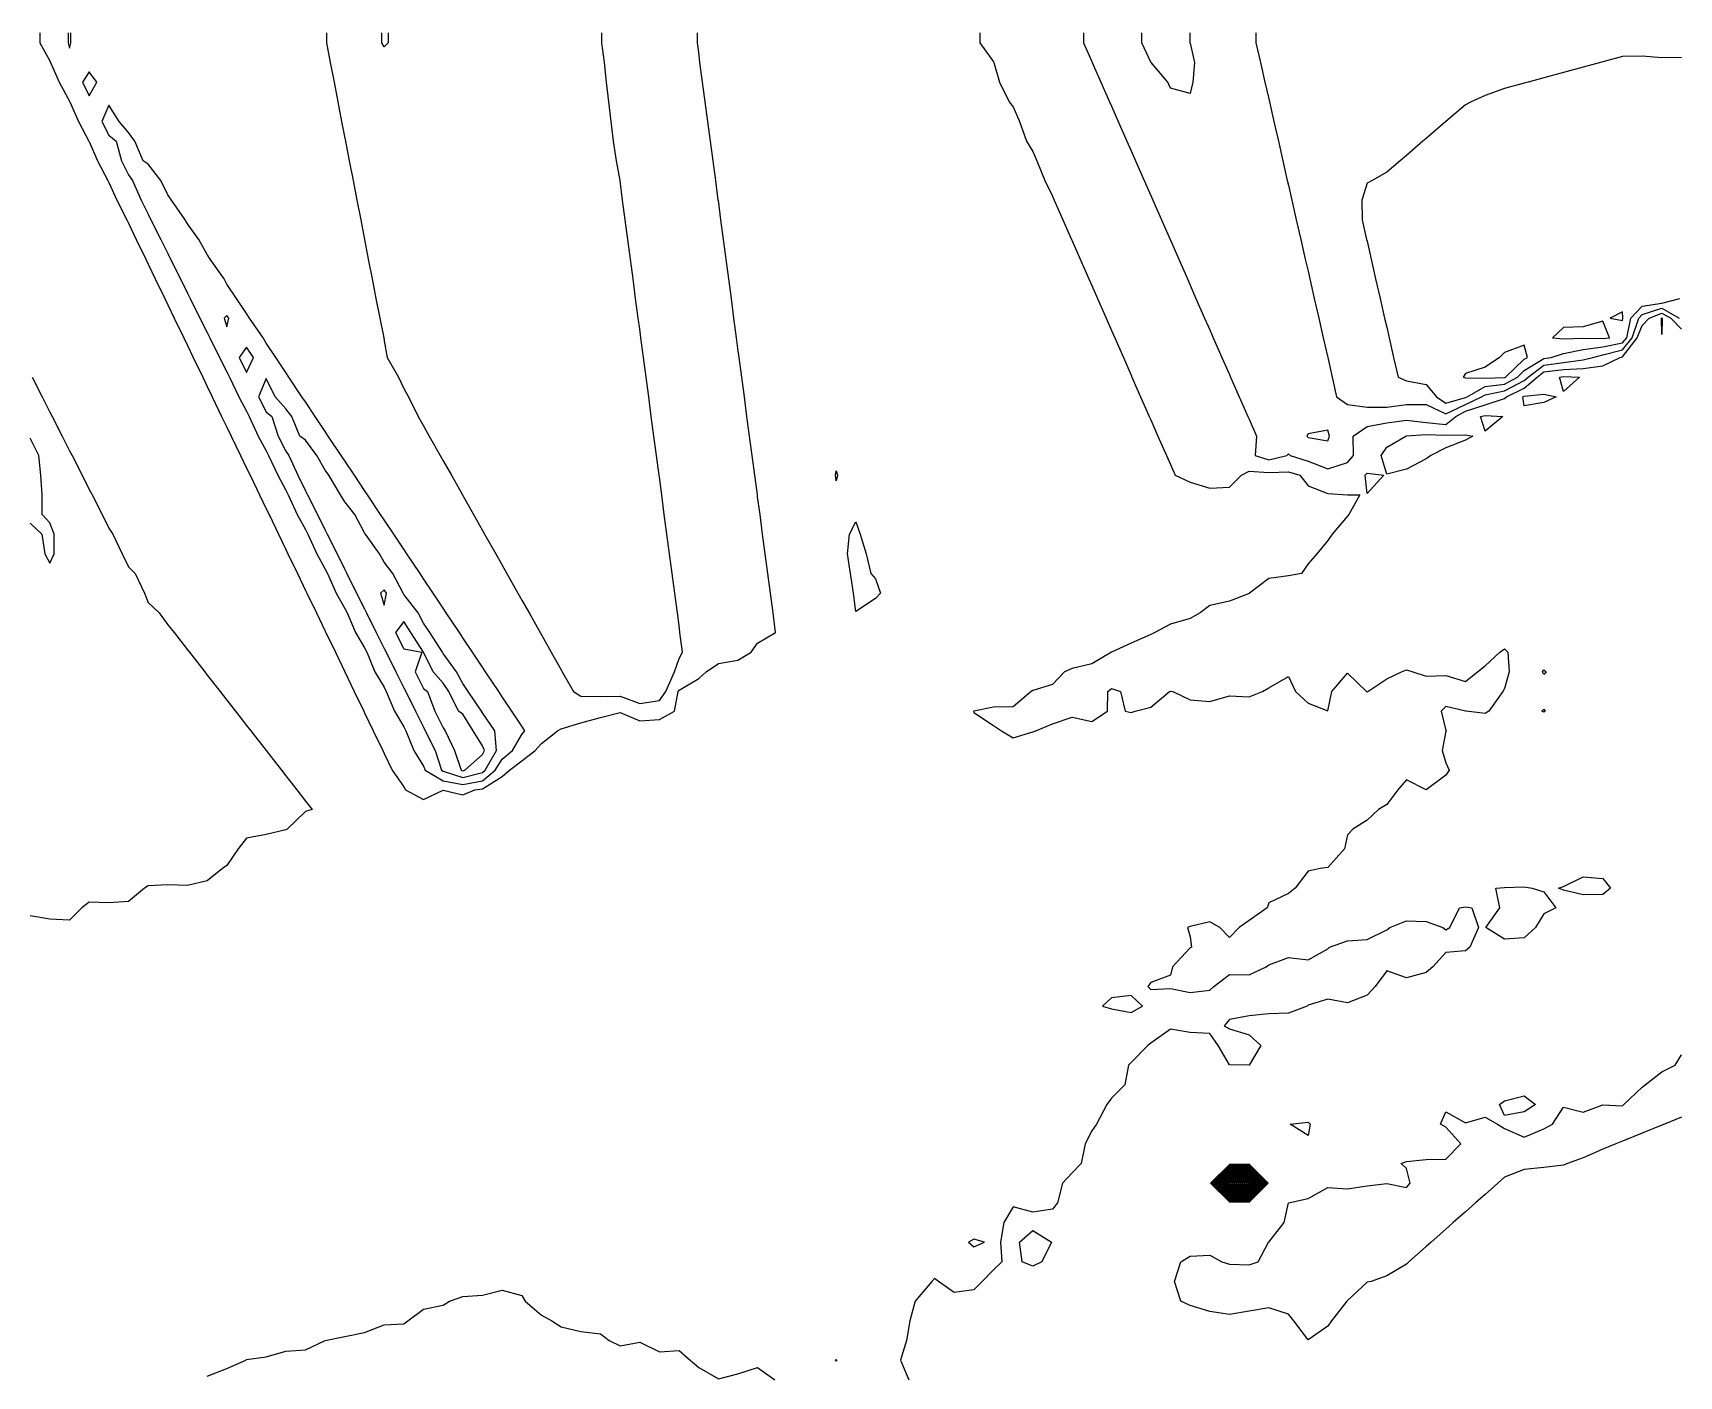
# Model space of a CAD drawing. Header units: metres. Extents: x 2681030 to 2681330, y 1246000 to 1246290.
# Drawn here: x 2681180.82 to 2681222.69, y 1246255.84 to 1246290 of the extents above; entities that cross this region are included whole.
import ezdxf

# ---------------------------------------------------------------- set-up
doc = ezdxf.new("R2010")
doc.units = ezdxf.units.M
doc.layers.add('BASIS_HOEHENLINIEN', color=8, linetype='Continuous')

msp = doc.modelspace()

# ---------------------------------------------------------------- linework, layer by layer
at = {"layer": 'BASIS_HOEHENLINIEN'}
for points in [[(2681180.991, 1246290, 428.5), (2681180.991, 1246289.75, 428.5), (2681181.25, 1246289.292, 428.5), (2681181.268, 1246289.25, 428.5), (2681181.482, 1246288.75, 428.5), (2681181.75, 1246288.266, 428.5), (2681181.757, 1246288.25, 428.5), (2681181.973, 1246287.75, 428.5), (2681182.243, 1246287.25, 428.5), (2681182.25, 1246287.235, 428.5), (2681182.463, 1246286.75, 428.5), (2681182.725, 1246286.25, 428.5), (2681182.75, 1246286.197, 428.5), (2681182.952, 1246285.75, 428.5), (2681183.207, 1246285.25, 428.5), (2681183.25, 1246285.16, 428.5), (2681183.441, 1246284.75, 428.5), (2681183.689, 1246284.25, 428.5), (2681183.75, 1246284.123, 428.5), (2681183.929, 1246283.75, 428.5), (2681184.171, 1246283.25, 428.5), (2681184.25, 1246283.085, 428.5), (2681184.412, 1246282.75, 428.5), (2681184.653, 1246282.25, 428.5), (2681184.75, 1246282.048, 428.5), (2681184.894, 1246281.75, 428.5), (2681185.135, 1246281.25, 428.5), (2681185.25, 1246281.011, 428.5), (2681185.376, 1246280.75, 428.5), (2681185.617, 1246280.25, 428.5), (2681185.75, 1246279.974, 428.5), (2681185.858, 1246279.75, 428.5), (2681186.099, 1246279.25, 428.5), (2681186.25, 1246278.936, 428.5), (2681186.34, 1246278.75, 428.5), (2681186.581, 1246278.25, 428.5), (2681186.75, 1246277.899, 428.5), (2681186.822, 1246277.75, 428.5), (2681187.063, 1246277.25, 428.5), (2681187.25, 1246276.862, 428.5), (2681187.304, 1246276.75, 428.5), (2681187.545, 1246276.25, 428.5), (2681187.75, 1246275.824, 428.5), (2681187.786, 1246275.75, 428.5), (2681188.027, 1246275.25, 428.5), (2681188.25, 1246274.787, 428.5), (2681188.268, 1246274.75, 428.5), (2681188.509, 1246274.25, 428.5), (2681188.75, 1246273.75, 428.5), (2681188.75, 1246273.75, 428.5), (2681188.991, 1246273.25, 428.5), (2681189.232, 1246272.75, 428.5), (2681189.25, 1246272.713, 428.5), (2681189.473, 1246272.25, 428.5), (2681189.714, 1246271.75, 428.5), (2681189.75, 1246271.675, 428.5), (2681189.955, 1246271.25, 428.5), (2681190.25, 1246270.827, 428.5), (2681190.29, 1246270.75, 428.5), (2681190.75, 1246270.508, 428.5), (2681191.25, 1246270.74, 428.5), (2681191.75, 1246270.623, 428.5), (2681192.058, 1246270.75, 428.5), (2681192.25, 1246270.776, 428.5), (2681192.75, 1246271.09, 428.5), (2681192.936, 1246271.25, 428.5), (2681193.25, 1246271.491, 428.5), (2681193.593, 1246271.75, 428.5), (2681193.75, 1246271.933, 428.5), (2681194.157, 1246272.25, 428.5), (2681194.25, 1246272.303, 428.5), (2681194.75, 1246272.455, 428.5), (2681195.25, 1246272.59, 428.5), (2681195.75, 1246272.719, 428.5), (2681196.25, 1246272.506, 428.5), (2681196.75, 1246272.543, 428.5), (2681197.133, 1246272.75, 428.5), (2681197.226, 1246273.25, 428.5), (2681197.25, 1246273.289, 428.5), (2681197.75, 1246273.581, 428.5), (2681197.94, 1246273.75, 428.5), (2681198.25, 1246273.963, 428.5), (2681198.75, 1246274.047, 428.5), (2681199.084, 1246274.25, 428.5), (2681199.25, 1246274.483, 428.5), (2681199.708, 1246274.75, 428.5), (2681199.642, 1246275.25, 428.5), (2681199.576, 1246275.75, 428.5), (2681199.509, 1246276.25, 428.5), (2681199.443, 1246276.75, 428.5), (2681199.377, 1246277.25, 428.5), (2681199.31, 1246277.75, 428.5), (2681199.25, 1246278.206, 428.5), (2681199.244, 1246278.25, 428.5), (2681199.178, 1246278.75, 428.5), (2681199.112, 1246279.25, 428.5), (2681199.045, 1246279.75, 428.5), (2681198.979, 1246280.25, 428.5), (2681198.913, 1246280.75, 428.5), (2681198.846, 1246281.25, 428.5), (2681198.78, 1246281.75, 428.5), (2681198.75, 1246281.975, 428.5), (2681198.714, 1246282.25, 428.5), (2681198.647, 1246282.75, 428.5), (2681198.581, 1246283.25, 428.5), (2681198.515, 1246283.75, 428.5), (2681198.448, 1246284.25, 428.5), (2681198.382, 1246284.75, 428.5), (2681198.316, 1246285.25, 428.5), (2681198.25, 1246285.746, 428.5), (2681198.249, 1246285.75, 428.5), (2681198.183, 1246286.25, 428.5), (2681198.117, 1246286.75, 428.5), (2681198.05, 1246287.25, 428.5), (2681197.984, 1246287.75, 428.5), (2681197.918, 1246288.25, 428.5), (2681197.845, 1246288.75, 428.5), (2681197.781, 1246289.25, 428.5), (2681197.75, 1246289.515, 428.5), (2681197.719, 1246289.75, 428.5), (2681197.719, 1246290, 428.5)], [(2681181.71, 1246290, 428), (2681181.71, 1246289.75, 428), (2681181.75, 1246289.614, 428), (2681181.785, 1246289.75, 428), (2681181.785, 1246290, 428)], [(2681188.281, 1246290, 428), (2681188.281, 1246289.75, 428), (2681188.378, 1246289.25, 428), (2681188.475, 1246288.75, 428), (2681188.571, 1246288.25, 428), (2681188.668, 1246287.75, 428), (2681188.75, 1246287.328, 428), (2681188.765, 1246287.25, 428), (2681188.862, 1246286.75, 428), (2681188.959, 1246286.25, 428), (2681189.056, 1246285.75, 428), (2681189.153, 1246285.25, 428), (2681189.25, 1246284.75, 428), (2681189.25, 1246284.747, 428), (2681189.347, 1246284.25, 428), (2681189.443, 1246283.75, 428), (2681189.54, 1246283.25, 428), (2681189.637, 1246282.75, 428), (2681189.739, 1246282.25, 428), (2681189.75, 1246282.169, 428), (2681189.831, 1246281.75, 428), (2681190.114, 1246281.25, 428), (2681190.25, 1246280.959, 428), (2681190.371, 1246280.75, 428), (2681190.612, 1246280.25, 428), (2681190.75, 1246280.006, 428), (2681190.894, 1246279.75, 428), (2681191.177, 1246279.25, 428), (2681191.25, 1246279.12, 428), (2681191.459, 1246278.75, 428), (2681191.741, 1246278.25, 428), (2681191.75, 1246278.235, 428), (2681192.023, 1246277.75, 428), (2681192.25, 1246277.349, 428), (2681192.306, 1246277.25, 428), (2681192.588, 1246276.75, 428), (2681192.75, 1246276.463, 428), (2681192.87, 1246276.25, 428), (2681193.153, 1246275.75, 428), (2681193.25, 1246275.577, 428), (2681193.435, 1246275.25, 428), (2681193.717, 1246274.75, 428), (2681193.75, 1246274.692, 428), (2681193.999, 1246274.25, 428), (2681194.25, 1246273.806, 428), (2681194.282, 1246273.75, 428), (2681194.564, 1246273.25, 428), (2681194.75, 1246273.133, 428), (2681195.25, 1246273.123, 428), (2681195.75, 1246273.138, 428), (2681196.25, 1246272.944, 428), (2681196.75, 1246273.026, 428), (2681196.915, 1246273.25, 428), (2681197.138, 1246273.75, 428), (2681197.25, 1246274.088, 428), (2681197.341, 1246274.25, 428), (2681197.274, 1246274.75, 428), (2681197.25, 1246274.933, 428), (2681197.208, 1246275.25, 428), (2681197.142, 1246275.75, 428), (2681197.075, 1246276.25, 428), (2681197.009, 1246276.75, 428), (2681196.943, 1246277.25, 428), (2681196.876, 1246277.75, 428), (2681196.81, 1246278.25, 428), (2681196.75, 1246278.703, 428), (2681196.744, 1246278.75, 428), (2681196.677, 1246279.25, 428), (2681196.611, 1246279.75, 428), (2681196.545, 1246280.25, 428), (2681196.479, 1246280.75, 428), (2681196.412, 1246281.25, 428), (2681196.346, 1246281.75, 428), (2681196.28, 1246282.25, 428), (2681196.25, 1246282.473, 428), (2681196.213, 1246282.75, 428), (2681196.147, 1246283.25, 428), (2681196.081, 1246283.75, 428), (2681196.014, 1246284.25, 428), (2681195.948, 1246284.75, 428), (2681195.882, 1246285.25, 428), (2681195.815, 1246285.75, 428), (2681195.75, 1246286.242, 428), (2681195.749, 1246286.25, 428), (2681195.663, 1246286.75, 428), (2681195.587, 1246287.25, 428), (2681195.521, 1246287.75, 428), (2681195.461, 1246288.25, 428), (2681195.408, 1246288.75, 428), (2681195.351, 1246289.25, 428), (2681195.285, 1246289.75, 428), (2681195.285, 1246290, 428)], [(2681189.856, 1246290, 428), (2681189.856, 1246289.75, 428), (2681189.75, 1246289.649, 428), (2681189.693, 1246289.75, 428), (2681189.693, 1246290, 428)], [(2681204.898, 1246290, 428.5), (2681204.898, 1246289.75, 428.5), (2681205.25, 1246289.263, 428.5), (2681205.256, 1246289.25, 428.5), (2681205.403, 1246288.75, 428.5), (2681205.647, 1246288.25, 428.5), (2681205.75, 1246288.117, 428.5), (2681205.906, 1246287.75, 428.5), (2681206.089, 1246287.25, 428.5), (2681206.25, 1246286.987, 428.5), (2681206.354, 1246286.75, 428.5), (2681206.554, 1246286.25, 428.5), (2681206.75, 1246285.85, 428.5), (2681206.794, 1246285.75, 428.5), (2681207.014, 1246285.25, 428.5), (2681207.229, 1246284.75, 428.5), (2681207.25, 1246284.712, 428.5), (2681207.453, 1246284.25, 428.5), (2681207.673, 1246283.75, 428.5), (2681207.75, 1246283.574, 428.5), (2681207.892, 1246283.25, 428.5), (2681208.112, 1246282.75, 428.5), (2681208.25, 1246282.436, 428.5), (2681208.332, 1246282.25, 428.5), (2681208.552, 1246281.75, 428.5), (2681208.75, 1246281.298, 428.5), (2681208.771, 1246281.25, 428.5), (2681208.991, 1246280.75, 428.5), (2681209.211, 1246280.25, 428.5), (2681209.25, 1246280.161, 428.5), (2681209.43, 1246279.75, 428.5), (2681209.65, 1246279.25, 428.5), (2681209.75, 1246279.023, 428.5), (2681209.87, 1246278.75, 428.5), (2681210.25, 1246278.572, 428.5), (2681210.75, 1246278.421, 428.5), (2681211.25, 1246278.453, 428.5), (2681211.559, 1246278.75, 428.5), (2681211.75, 1246278.859, 428.5), (2681212.25, 1246278.824, 428.5), (2681212.75, 1246278.842, 428.5), (2681213.04, 1246278.75, 428.5), (2681213.25, 1246278.483, 428.5), (2681213.75, 1246278.289, 428.5), (2681214.25, 1246278.258, 428.5), (2681214.567, 1246278.25, 428.5), (2681214.286, 1246277.75, 428.5), (2681214.25, 1246277.714, 428.5), (2681213.864, 1246277.25, 428.5), (2681213.75, 1246277.092, 428.5), (2681213.47, 1246276.75, 428.5), (2681213.25, 1246276.501, 428.5), (2681213.086, 1246276.25, 428.5), (2681212.75, 1246276.19, 428.5), (2681212.25, 1246276.123, 428.5), (2681211.758, 1246275.75, 428.5), (2681211.75, 1246275.744, 428.5), (2681211.25, 1246275.551, 428.5), (2681210.75, 1246275.44, 428.5), (2681210.502, 1246275.25, 428.5), (2681210.25, 1246275.11, 428.5), (2681209.75, 1246274.967, 428.5), (2681209.355, 1246274.75, 428.5), (2681209.25, 1246274.701, 428.5), (2681208.75, 1246274.485, 428.5), (2681208.25, 1246274.254, 428.5), (2681208.247, 1246274.25, 428.5), (2681207.75, 1246273.957, 428.5), (2681207.25, 1246273.835, 428.5), (2681207.058, 1246273.75, 428.5), (2681206.75, 1246273.434, 428.5), (2681206.25, 1246273.276, 428.5), (2681206.208, 1246273.25, 428.5), (2681205.75, 1246272.867, 428.5), (2681205.25, 1246272.857, 428.5), (2681204.75, 1246272.755, 428.5), (2681204.739, 1246272.75, 428.5), (2681204.75, 1246272.718, 428.5), (2681205.25, 1246272.392, 428.5), (2681205.45, 1246272.25, 428.5), (2681205.75, 1246272.077, 428.5), (2681206.25, 1246272.228, 428.5), (2681206.325, 1246272.25, 428.5), (2681206.75, 1246272.433, 428.5), (2681207.25, 1246272.599, 428.5), (2681207.75, 1246272.494, 428.5), (2681208.146, 1246272.75, 428.5), (2681208.156, 1246273.25, 428.5), (2681208.25, 1246273.327, 428.5), (2681208.479, 1246273.25, 428.5), (2681208.6, 1246272.75, 428.5), (2681208.75, 1246272.715, 428.5), (2681208.849, 1246272.75, 428.5), (2681209.25, 1246272.855, 428.5), (2681209.729, 1246273.25, 428.5), (2681209.75, 1246273.265, 428.5), (2681209.809, 1246273.25, 428.5), (2681210.25, 1246273.042, 428.5), (2681210.75, 1246273.002, 428.5), (2681211.25, 1246273.144, 428.5), (2681211.75, 1246273.12, 428.5), (2681212.093, 1246273.25, 428.5), (2681212.25, 1246273.345, 428.5), (2681212.75, 1246273.637, 428.5), (2681212.927, 1246273.25, 428.5), (2681213.25, 1246272.958, 428.5), (2681213.75, 1246272.759, 428.5), (2681213.858, 1246273.25, 428.5), (2681214.25, 1246273.723, 428.5), (2681214.739, 1246273.25, 428.5), (2681214.75, 1246273.241, 428.5), (2681214.769, 1246273.25, 428.5), (2681215.25, 1246273.572, 428.5), (2681215.63, 1246273.75, 428.5), (2681215.75, 1246273.802, 428.5), (2681215.913, 1246273.75, 428.5), (2681216.25, 1246273.64, 428.5), (2681216.75, 1246273.663, 428.5), (2681217.25, 1246273.503, 428.5), (2681217.557, 1246273.75, 428.5), (2681217.75, 1246273.903, 428.5), (2681218.124, 1246274.25, 428.5), (2681218.25, 1246274.341, 428.5), (2681218.329, 1246274.25, 428.5), (2681218.363, 1246273.75, 428.5), (2681218.25, 1246273.326, 428.5), (2681218.204, 1246273.25, 428.5), (2681217.845, 1246272.75, 428.5), (2681217.75, 1246272.694, 428.5), (2681217.271, 1246272.75, 428.5), (2681217.25, 1246272.753, 428.5), (2681216.75, 1246272.872, 428.5), (2681216.633, 1246272.75, 428.5), (2681216.75, 1246272.258, 428.5), (2681216.774, 1246272.25, 428.5), (2681216.75, 1246272.241, 428.5), (2681216.661, 1246271.75, 428.5), (2681216.75, 1246271.438, 428.5), (2681216.835, 1246271.25, 428.5), (2681216.75, 1246271.126, 428.5), (2681216.25, 1246270.75, 428.5), (2681216.25, 1246270.75, 428.5), (2681216.25, 1246270.75, 428.5), (2681215.75, 1246271.004, 428.5), (2681215.535, 1246270.75, 428.5), (2681215.25, 1246270.377, 428.5), (2681215.038, 1246270.25, 428.5), (2681214.75, 1246269.984, 428.5), (2681214.385, 1246269.75, 428.5), (2681214.25, 1246269.605, 428.5), (2681214.178, 1246269.25, 428.5), (2681213.75, 1246268.776, 428.5), (2681213.554, 1246268.75, 428.5), (2681213.25, 1246268.685, 428.5), (2681212.923, 1246268.25, 428.5), (2681212.75, 1246268.114, 428.5), (2681212.25, 1246267.877, 428.5), (2681212.21, 1246267.75, 428.5), (2681211.75, 1246267.43, 428.5), (2681211.494, 1246267.25, 428.5), (2681211.25, 1246267.001, 428.5), (2681211.009, 1246267.25, 428.5), (2681210.75, 1246267.394, 428.5), (2681210.25, 1246267.274, 428.5), (2681210.181, 1246267.25, 428.5), (2681210.25, 1246267.011, 428.5), (2681210.286, 1246266.75, 428.5), (2681210.25, 1246266.735, 428.5), (2681209.8, 1246266.25, 428.5), (2681209.75, 1246266.038, 428.5), (2681209.25, 1246265.85, 428.5), (2681209.178, 1246265.75, 428.5), (2681209.25, 1246265.673, 428.5), (2681209.75, 1246265.702, 428.5), (2681210.25, 1246265.599, 428.5), (2681210.75, 1246265.655, 428.5), (2681210.849, 1246265.75, 428.5), (2681211.25, 1246266.056, 428.5), (2681211.75, 1246266.048, 428.5), (2681212.187, 1246266.25, 428.5), (2681212.25, 1246266.302, 428.5), (2681212.75, 1246266.492, 428.5), (2681213.25, 1246266.43, 428.5), (2681213.75, 1246266.711, 428.5), (2681213.795, 1246266.75, 428.5), (2681214.25, 1246266.912, 428.5), (2681214.75, 1246266.943, 428.5), (2681215.25, 1246267.196, 428.5), (2681215.331, 1246267.25, 428.5), (2681215.75, 1246267.419, 428.5), (2681216.25, 1246267.404, 428.5), (2681216.676, 1246267.25, 428.5), (2681216.75, 1246267.19, 428.5), (2681216.852, 1246267.25, 428.5), (2681217.104, 1246267.75, 428.5), (2681217.25, 1246267.773, 428.5), (2681217.419, 1246267.75, 428.5), (2681217.582, 1246267.25, 428.5), (2681217.363, 1246266.75, 428.5), (2681217.25, 1246266.658, 428.5), (2681216.75, 1246266.614, 428.5), (2681216.419, 1246266.25, 428.5), (2681216.25, 1246266.108, 428.5), (2681215.75, 1246265.97, 428.5), (2681215.25, 1246266.148, 428.5), (2681214.956, 1246265.75, 428.5), (2681214.75, 1246265.53, 428.5), (2681214.25, 1246265.335, 428.5), (2681213.75, 1246265.429, 428.5), (2681213.25, 1246265.275, 428.5), (2681213.225, 1246265.25, 428.5), (2681212.75, 1246265.075, 428.5), (2681212.25, 1246265.052, 428.5), (2681211.75, 1246265.007, 428.5), (2681211.25, 1246264.912, 428.5), (2681211.113, 1246264.75, 428.5), (2681211.25, 1246264.675, 428.5), (2681211.75, 1246264.525, 428.5), (2681212.046, 1246264.25, 428.5), (2681211.75, 1246263.752, 428.5), (2681211.25, 1246263.763, 428.5), (2681210.959, 1246264.25, 428.5), (2681210.75, 1246264.554, 428.5), (2681210.25, 1246264.579, 428.5), (2681209.75, 1246264.669, 428.5), (2681209.25, 1246264.311, 428.5), (2681209.174, 1246264.25, 428.5), (2681208.75, 1246263.819, 428.5), (2681208.685, 1246263.75, 428.5), (2681208.592, 1246263.25, 428.5), (2681208.25, 1246262.912, 428.5), (2681208.134, 1246262.75, 428.5), (2681207.867, 1246262.25, 428.5), (2681207.75, 1246262.078, 428.5), (2681207.58, 1246261.75, 428.5), (2681207.476, 1246261.25, 428.5), (2681207.25, 1246261.009, 428.5), (2681207.001, 1246260.75, 428.5), (2681206.874, 1246260.25, 428.5), (2681206.75, 1246260.089, 428.5), (2681206.25, 1246260.014, 428.5), (2681205.75, 1246260.144, 428.5), (2681205.513, 1246259.75, 428.5), (2681205.424, 1246259.25, 428.5), (2681205.464, 1246258.75, 428.5), (2681205.25, 1246258.546, 428.5), (2681204.957, 1246258.25, 428.5), (2681204.75, 1246258.033, 428.5), (2681204.25, 1246257.968, 428.5), (2681203.852, 1246258.25, 428.5), (2681203.75, 1246258.322, 428.5), (2681203.677, 1246258.25, 428.5), (2681203.259, 1246257.75, 428.5), (2681203.25, 1246257.722, 428.5), (2681203.121, 1246257.25, 428.5), (2681203.032, 1246256.75, 428.5), (2681202.885, 1246256.25, 428.5), (2681203.092, 1246255.75, 428.5)], [(2681207.542, 1246290, 428), (2681207.542, 1246289.75, 428), (2681207.75, 1246289.277, 428), (2681207.762, 1246289.25, 428), (2681207.982, 1246288.75, 428), (2681208.201, 1246288.25, 428), (2681208.25, 1246288.139, 428), (2681208.421, 1246287.75, 428), (2681208.641, 1246287.25, 428), (2681208.75, 1246287.001, 428), (2681208.86, 1246286.75, 428), (2681209.08, 1246286.25, 428), (2681209.25, 1246285.864, 428), (2681209.3, 1246285.75, 428), (2681209.52, 1246285.25, 428), (2681209.739, 1246284.75, 428), (2681209.75, 1246284.726, 428), (2681209.959, 1246284.25, 428), (2681210.179, 1246283.75, 428), (2681210.25, 1246283.588, 428), (2681210.399, 1246283.25, 428), (2681210.618, 1246282.75, 428), (2681210.75, 1246282.45, 428), (2681210.838, 1246282.25, 428), (2681211.058, 1246281.75, 428), (2681211.25, 1246281.313, 428), (2681211.278, 1246281.25, 428), (2681211.497, 1246280.75, 428), (2681211.717, 1246280.25, 428), (2681211.75, 1246280.175, 428), (2681211.937, 1246279.75, 428), (2681211.905, 1246279.25, 428), (2681212.25, 1246279.14, 428), (2681212.708, 1246279.25, 428), (2681212.75, 1246279.295, 428), (2681212.793, 1246279.25, 428), (2681213.25, 1246279.107, 428), (2681213.75, 1246278.919, 428), (2681214.25, 1246279.075, 428), (2681214.405, 1246279.25, 428), (2681214.396, 1246279.75, 428), (2681214.75, 1246279.992, 428), (2681215.25, 1246280.081, 428), (2681215.75, 1246280.151, 428), (2681216.25, 1246280.095, 428), (2681216.75, 1246280.04, 428), (2681217.006, 1246280.25, 428), (2681217.25, 1246280.378, 428), (2681217.75, 1246280.544, 428), (2681218.25, 1246280.703, 428), (2681218.293, 1246280.75, 428), (2681218.75, 1246280.966, 428), (2681219.079, 1246281.25, 428), (2681219.25, 1246281.378, 428), (2681219.75, 1246281.441, 428), (2681220.25, 1246281.466, 428), (2681220.75, 1246281.535, 428), (2681221.187, 1246281.75, 428), (2681221.25, 1246281.767, 428), (2681221.624, 1246282.25, 428), (2681221.75, 1246282.562, 428), (2681221.928, 1246282.75, 428), (2681222.25, 1246282.877, 428), (2681222.473, 1246282.75, 428), (2681222.75, 1246282.464, 428)], [(2681210.246, 1246290, 428), (2681210.246, 1246289.75, 428), (2681210.25, 1246289.742, 428), (2681210.362, 1246289.25, 428), (2681210.321, 1246288.75, 428), (2681210.25, 1246288.458, 428), (2681209.75, 1246288.597, 428), (2681209.681, 1246288.75, 428), (2681209.255, 1246289.25, 428), (2681209.25, 1246289.253, 428), (2681209.021, 1246289.75, 428), (2681209.021, 1246290, 428)], [(2681211.924, 1246290, 427.5), (2681211.924, 1246289.75, 427.5), (2681212.038, 1246289.25, 427.5), (2681212.152, 1246288.75, 427.5), (2681212.25, 1246288.32, 427.5), (2681212.266, 1246288.25, 427.5), (2681212.38, 1246287.75, 427.5), (2681212.494, 1246287.25, 427.5), (2681212.608, 1246286.75, 427.5), (2681212.722, 1246286.25, 427.5), (2681212.75, 1246286.129, 427.5), (2681212.837, 1246285.75, 427.5), (2681212.951, 1246285.25, 427.5), (2681213.065, 1246284.75, 427.5), (2681213.179, 1246284.25, 427.5), (2681213.25, 1246283.938, 427.5), (2681213.293, 1246283.75, 427.5), (2681213.407, 1246283.25, 427.5), (2681213.521, 1246282.75, 427.5), (2681213.635, 1246282.25, 427.5), (2681213.749, 1246281.75, 427.5), (2681213.75, 1246281.747, 427.5), (2681213.863, 1246281.25, 427.5), (2681213.977, 1246280.75, 427.5), (2681214.25, 1246280.547, 427.5), (2681214.75, 1246280.485, 427.5), (2681215.25, 1246280.483, 427.5), (2681215.75, 1246280.551, 427.5), (2681216.25, 1246280.553, 427.5), (2681216.75, 1246280.314, 427.5), (2681217.25, 1246280.553, 427.5), (2681217.66, 1246280.75, 427.5), (2681217.75, 1246280.801, 427.5), (2681218.25, 1246280.902, 427.5), (2681218.75, 1246281.165, 427.5), (2681218.849, 1246281.25, 427.5), (2681219.25, 1246281.55, 427.5), (2681219.75, 1246281.619, 427.5), (2681220.25, 1246281.686, 427.5), (2681220.495, 1246281.75, 427.5), (2681220.75, 1246281.813, 427.5), (2681221.25, 1246281.941, 427.5), (2681221.489, 1246282.25, 427.5), (2681221.662, 1246282.75, 427.5), (2681221.75, 1246282.841, 427.5), (2681222.25, 1246283.001, 427.5), (2681222.692, 1246282.75, 427.5)], [(2681222.75, 1246289.379, 427), (2681222.25, 1246289.37, 427), (2681221.75, 1246289.408, 427), (2681221.25, 1246289.402, 427), (2681220.75, 1246289.267, 427), (2681220.689, 1246289.25, 427), (2681220.25, 1246289.131, 427), (2681219.75, 1246288.995, 427), (2681219.25, 1246288.859, 427), (2681218.85, 1246288.75, 427), (2681218.75, 1246288.723, 427), (2681218.25, 1246288.587, 427), (2681217.75, 1246288.406, 427), (2681217.398, 1246288.25, 427), (2681217.25, 1246288.174, 427), (2681216.751, 1246287.75, 427), (2681216.75, 1246287.749, 427), (2681216.25, 1246287.318, 427), (2681216.171, 1246287.25, 427), (2681215.75, 1246286.887, 427), (2681215.591, 1246286.75, 427), (2681215.25, 1246286.456, 427), (2681214.883, 1246286.25, 427), (2681214.75, 1246286.177, 427), (2681214.621, 1246285.75, 427), (2681214.626, 1246285.25, 427), (2681214.74, 1246284.75, 427), (2681214.75, 1246284.707, 427), (2681214.854, 1246284.25, 427), (2681214.968, 1246283.75, 427), (2681215.083, 1246283.25, 427), (2681215.197, 1246282.75, 427), (2681215.25, 1246282.516, 427), (2681215.311, 1246282.25, 427), (2681215.425, 1246281.75, 427), (2681215.539, 1246281.25, 427), (2681215.75, 1246281.15, 427), (2681216.25, 1246281.057, 427), (2681216.516, 1246280.75, 427), (2681216.75, 1246280.587, 427), (2681217.25, 1246280.729, 427), (2681217.294, 1246280.75, 427), (2681217.75, 1246281.01, 427), (2681218.25, 1246281.071, 427), (2681218.575, 1246281.25, 427), (2681218.75, 1246281.415, 427), (2681219.25, 1246281.722, 427), (2681219.436, 1246281.75, 427), (2681219.75, 1246281.851, 427), (2681220.25, 1246281.951, 427), (2681220.75, 1246282.02, 427), (2681221.25, 1246282.116, 427), (2681221.354, 1246282.25, 427), (2681221.46, 1246282.75, 427), (2681221.75, 1246283.051, 427), (2681222.25, 1246283.126, 427), (2681222.705, 1246283.25, 427)], [(2681182.25, 1246288.398, 428), (2681182.446, 1246288.75, 428), (2681182.25, 1246289.007, 428), (2681182.075, 1246288.75, 428), (2681182.25, 1246288.398, 428)], [(2681192.25, 1246270.984, 428), (2681192.57, 1246271.25, 428), (2681192.75, 1246271.536, 428), (2681193.013, 1246271.75, 428), (2681193.25, 1246272.162, 428), (2681193.325, 1246272.25, 428), (2681193.25, 1246272.371, 428), (2681192.997, 1246272.75, 428), (2681192.75, 1246273.121, 428), (2681192.664, 1246273.25, 428), (2681192.33, 1246273.75, 428), (2681192.25, 1246273.87, 428), (2681191.997, 1246274.25, 428), (2681191.75, 1246274.62, 428), (2681191.663, 1246274.75, 428), (2681191.329, 1246275.25, 428), (2681191.25, 1246275.369, 428), (2681190.996, 1246275.75, 428), (2681190.75, 1246276.118, 428), (2681190.662, 1246276.25, 428), (2681190.329, 1246276.75, 428), (2681190.25, 1246276.868, 428), (2681189.995, 1246277.25, 428), (2681189.75, 1246277.617, 428), (2681189.661, 1246277.75, 428), (2681189.328, 1246278.25, 428), (2681189.25, 1246278.367, 428), (2681188.994, 1246278.75, 428), (2681188.75, 1246279.116, 428), (2681188.661, 1246279.25, 428), (2681188.327, 1246279.75, 428), (2681188.25, 1246279.866, 428), (2681187.994, 1246280.25, 428), (2681187.75, 1246280.615, 428), (2681187.66, 1246280.75, 428), (2681187.326, 1246281.25, 428), (2681187.25, 1246281.365, 428), (2681186.993, 1246281.75, 428), (2681186.75, 1246282.114, 428), (2681186.673, 1246282.25, 428), (2681186.326, 1246282.75, 428), (2681186.25, 1246282.863, 428), (2681185.995, 1246283.25, 428), (2681185.75, 1246283.615, 428), (2681185.684, 1246283.75, 428), (2681185.325, 1246284.25, 428), (2681185.25, 1246284.362, 428), (2681185.037, 1246284.75, 428), (2681184.75, 1246285.145, 428), (2681184.69, 1246285.25, 428), (2681184.342, 1246285.75, 428), (2681184.25, 1246285.885, 428), (2681184.066, 1246286.25, 428), (2681183.75, 1246286.664, 428), (2681183.625, 1246286.75, 428), (2681183.407, 1246287.25, 428), (2681183.25, 1246287.465, 428), (2681183.008, 1246287.75, 428), (2681182.75, 1246288.167, 428), (2681182.573, 1246287.75, 428), (2681182.75, 1246287.396, 428), (2681182.934, 1246287.25, 428), (2681183.072, 1246286.75, 428), (2681183.25, 1246286.393, 428), (2681183.35, 1246286.25, 428), (2681183.571, 1246285.75, 428), (2681183.75, 1246285.391, 428), (2681183.82, 1246285.25, 428), (2681184.069, 1246284.75, 428), (2681184.25, 1246284.388, 428), (2681184.319, 1246284.25, 428), (2681184.568, 1246283.75, 428), (2681184.75, 1246283.385, 428), (2681184.818, 1246283.25, 428), (2681185.064, 1246282.75, 428), (2681185.25, 1246282.383, 428), (2681185.316, 1246282.25, 428), (2681185.56, 1246281.75, 428), (2681185.75, 1246281.38, 428), (2681185.815, 1246281.25, 428), (2681186.055, 1246280.75, 428), (2681186.25, 1246280.378, 428), (2681186.314, 1246280.25, 428), (2681186.55, 1246279.75, 428), (2681186.75, 1246279.375, 428), (2681186.812, 1246279.25, 428), (2681187.045, 1246278.75, 428), (2681187.25, 1246278.372, 428), (2681187.311, 1246278.25, 428), (2681187.539, 1246277.75, 428), (2681187.75, 1246277.37, 428), (2681187.81, 1246277.25, 428), (2681188.034, 1246276.75, 428), (2681188.25, 1246276.367, 428), (2681188.309, 1246276.25, 428), (2681188.528, 1246275.75, 428), (2681188.75, 1246275.365, 428), (2681188.807, 1246275.25, 428), (2681189.022, 1246274.75, 428), (2681189.25, 1246274.362, 428), (2681189.306, 1246274.25, 428), (2681189.516, 1246273.75, 428), (2681189.75, 1246273.36, 428), (2681189.805, 1246273.25, 428), (2681190.01, 1246272.75, 428), (2681190.25, 1246272.357, 428), (2681190.303, 1246272.25, 428), (2681190.503, 1246271.75, 428), (2681190.75, 1246271.354, 428), (2681190.793, 1246271.25, 428), (2681191.25, 1246270.985, 428), (2681191.75, 1246270.889, 428), (2681192.25, 1246270.984, 428)], [(2681185.75, 1246282.528, 427.5), (2681185.798, 1246282.75, 427.5), (2681185.75, 1246282.812, 427.5), (2681185.683, 1246282.75, 427.5), (2681185.75, 1246282.528, 427.5)], [(2681220.75, 1246282.227, 426.5), (2681220.915, 1246282.25, 426.5), (2681220.75, 1246282.672, 426.5), (2681220.25, 1246282.528, 426.5), (2681219.75, 1246282.512, 426.5), (2681219.464, 1246282.25, 426.5), (2681219.75, 1246282.225, 426.5), (2681220.25, 1246282.235, 426.5), (2681220.75, 1246282.227, 426.5)], [(2681221.25, 1246282.684, 426.5), (2681221.257, 1246282.75, 426.5), (2681221.25, 1246282.908, 426.5), (2681220.936, 1246282.75, 426.5), (2681221.25, 1246282.684, 426.5)], [(2681222.255, 1246282.75, 428.5), (2681222.25, 1246282.333, 428.5), (2681222.243, 1246282.75, 428.5), (2681222.25, 1246282.753, 428.5), (2681222.255, 1246282.75, 428.5)], [(2681186.25, 1246281.367, 427.5), (2681186.43, 1246281.75, 427.5), (2681186.25, 1246282.011, 427.5), (2681186.059, 1246281.75, 427.5), (2681186.25, 1246281.367, 427.5)], [(2681218.25, 1246281.24, 426.5), (2681218.268, 1246281.25, 426.5), (2681218.75, 1246281.702, 426.5), (2681218.833, 1246281.75, 426.5), (2681218.75, 1246282.058, 426.5), (2681218.25, 1246281.875, 426.5), (2681218.12, 1246281.75, 426.5), (2681217.75, 1246281.5, 426.5), (2681217.25, 1246281.341, 426.5), (2681217.198, 1246281.25, 426.5), (2681217.25, 1246281.226, 426.5), (2681217.75, 1246281.219, 426.5), (2681218.25, 1246281.24, 426.5)], [(2681180.797, 1246281.25, 429), (2681181.051, 1246280.75, 429), (2681181.25, 1246280.358, 429), (2681181.305, 1246280.25, 429), (2681181.559, 1246279.75, 429), (2681181.75, 1246279.374, 429), (2681181.813, 1246279.25, 429), (2681182.067, 1246278.75, 429), (2681182.25, 1246278.391, 429), (2681182.321, 1246278.25, 429), (2681182.576, 1246277.75, 429), (2681182.75, 1246277.407, 429), (2681182.852, 1246277.25, 429), (2681183.084, 1246276.75, 429), (2681183.25, 1246276.423, 429), (2681183.419, 1246276.25, 429), (2681183.653, 1246275.75, 429), (2681183.75, 1246275.519, 429), (2681184.025, 1246275.25, 429), (2681184.25, 1246274.952, 429), (2681184.408, 1246274.75, 429), (2681184.75, 1246274.312, 429), (2681184.798, 1246274.25, 429), (2681185.188, 1246273.75, 429), (2681185.25, 1246273.671, 429), (2681185.578, 1246273.25, 429), (2681185.75, 1246273.03, 429), (2681185.969, 1246272.75, 429), (2681186.25, 1246272.389, 429), (2681186.359, 1246272.25, 429), (2681186.749, 1246271.75, 429), (2681186.75, 1246271.749, 429), (2681187.139, 1246271.25, 429), (2681187.25, 1246271.108, 429), (2681187.53, 1246270.75, 429), (2681187.75, 1246270.468, 429), (2681187.92, 1246270.25, 429), (2681187.75, 1246270.205, 429), (2681187.281, 1246269.75, 429), (2681187.25, 1246269.736, 429), (2681186.75, 1246269.618, 429), (2681186.25, 1246269.523, 429), (2681186.035, 1246269.25, 429), (2681185.75, 1246268.832, 429), (2681185.642, 1246268.75, 429), (2681185.25, 1246268.442, 429), (2681184.75, 1246268.316, 429), (2681184.25, 1246268.337, 429), (2681183.75, 1246268.307, 429), (2681183.657, 1246268.25, 429), (2681183.25, 1246267.913, 429), (2681182.75, 1246267.876, 429), (2681182.25, 1246267.894, 429), (2681182.064, 1246267.75, 429)], [(2681192.25, 1246271.192, 427.5), (2681192.319, 1246271.25, 427.5), (2681192.609, 1246271.75, 427.5), (2681192.565, 1246272.25, 427.5), (2681192.25, 1246272.711, 427.5), (2681192.23, 1246272.75, 427.5), (2681191.888, 1246273.25, 427.5), (2681191.75, 1246273.457, 427.5), (2681191.594, 1246273.75, 427.5), (2681191.25, 1246274.218, 427.5), (2681191.232, 1246274.25, 427.5), (2681190.916, 1246274.75, 427.5), (2681190.75, 1246274.989, 427.5), (2681190.615, 1246275.25, 427.5), (2681190.25, 1246275.723, 427.5), (2681190.234, 1246275.75, 427.5), (2681189.967, 1246276.25, 427.5), (2681189.75, 1246276.543, 427.5), (2681189.631, 1246276.75, 427.5), (2681189.275, 1246277.25, 427.5), (2681189.25, 1246277.285, 427.5), (2681189.005, 1246277.75, 427.5), (2681188.75, 1246278.078, 427.5), (2681188.64, 1246278.25, 427.5), (2681188.347, 1246278.75, 427.5), (2681188.25, 1246278.879, 427.5), (2681188.034, 1246279.25, 427.5), (2681187.75, 1246279.647, 427.5), (2681187.605, 1246279.75, 427.5), (2681187.399, 1246280.25, 427.5), (2681187.25, 1246280.441, 427.5), (2681186.976, 1246280.75, 427.5), (2681186.75, 1246281.212, 427.5), (2681186.558, 1246280.75, 427.5), (2681186.75, 1246280.364, 427.5), (2681186.892, 1246280.25, 427.5), (2681187.056, 1246279.75, 427.5), (2681187.25, 1246279.362, 427.5), (2681187.327, 1246279.25, 427.5), (2681187.555, 1246278.75, 427.5), (2681187.75, 1246278.359, 427.5), (2681187.804, 1246278.25, 427.5), (2681188.054, 1246277.75, 427.5), (2681188.25, 1246277.356, 427.5), (2681188.303, 1246277.25, 427.5), (2681188.552, 1246276.75, 427.5), (2681188.75, 1246276.354, 427.5), (2681188.802, 1246276.25, 427.5), (2681189.051, 1246275.75, 427.5), (2681189.25, 1246275.351, 427.5), (2681189.301, 1246275.25, 427.5), (2681189.55, 1246274.75, 427.5), (2681189.75, 1246274.349, 427.5), (2681189.799, 1246274.25, 427.5), (2681190.049, 1246273.75, 427.5), (2681190.25, 1246273.346, 427.5), (2681190.298, 1246273.25, 427.5), (2681190.547, 1246272.75, 427.5), (2681190.75, 1246272.344, 427.5), (2681190.797, 1246272.25, 427.5), (2681191.046, 1246271.75, 427.5), (2681191.205, 1246271.25, 427.5), (2681191.25, 1246271.224, 427.5), (2681191.75, 1246271.062, 427.5), (2681192.25, 1246271.192, 427.5)], [(2681220.156, 1246281.25, 428.5), (2681219.75, 1246280.883, 428.5), (2681219.648, 1246281.25, 428.5), (2681219.75, 1246281.262, 428.5), (2681220.156, 1246281.25, 428.5)], [(2681219.56, 1246280.75, 428.5), (2681219.25, 1246280.602, 428.5), (2681218.75, 1246280.516, 428.5), (2681218.714, 1246280.75, 428.5), (2681218.75, 1246280.767, 428.5), (2681219.25, 1246280.816, 428.5), (2681219.56, 1246280.75, 428.5)], [(2681218.204, 1246280.25, 428.5), (2681217.75, 1246279.876, 428.5), (2681217.639, 1246280.25, 428.5), (2681217.75, 1246280.271, 428.5), (2681218.204, 1246280.25, 428.5)], [(2681180.75, 1246277.535, 429), (2681181.046, 1246277.25, 429), (2681181.119, 1246276.75, 429), (2681181.25, 1246276.512, 429), (2681181.353, 1246276.75, 429), (2681181.355, 1246277.25, 429), (2681181.25, 1246277.538, 429), (2681181.049, 1246277.75, 429), (2681181.048, 1246278.25, 429), (2681181.018, 1246278.75, 429), (2681180.97, 1246279.25, 429), (2681180.75, 1246279.695, 429)], [(2681213.75, 1246279.626, 427.5), (2681213.798, 1246279.75, 427.5), (2681213.75, 1246279.902, 427.5), (2681213.25, 1246279.807, 427.5), (2681213.215, 1246279.75, 427.5), (2681213.25, 1246279.715, 427.5), (2681213.75, 1246279.626, 427.5)], [(2681216.368, 1246279.25, 428.5), (2681216.25, 1246279.173, 428.5), (2681215.75, 1246278.907, 428.5), (2681215.25, 1246278.777, 428.5), (2681215.113, 1246279.25, 428.5), (2681215.25, 1246279.469, 428.5), (2681215.733, 1246279.75, 428.5), (2681215.75, 1246279.752, 428.5), (2681216.25, 1246279.787, 428.5), (2681216.75, 1246279.767, 428.5), (2681217.25, 1246279.777, 428.5), (2681217.438, 1246279.75, 428.5), (2681217.25, 1246279.648, 428.5), (2681216.75, 1246279.445, 428.5), (2681216.368, 1246279.25, 428.5)], [(2681201.278, 1246278.75, 429), (2681201.25, 1246278.607, 429), (2681201.228, 1246278.75, 429), (2681201.25, 1246278.863, 429), (2681201.278, 1246278.75, 429)], [(2681215.175, 1246278.75, 428.5), (2681214.75, 1246278.292, 428.5), (2681214.706, 1246278.75, 428.5), (2681214.75, 1246278.805, 428.5), (2681215.175, 1246278.75, 428.5)], [(2681202.377, 1246275.75, 429), (2681202.25, 1246275.616, 429), (2681201.75, 1246275.291, 429), (2681201.692, 1246275.75, 429), (2681201.615, 1246276.25, 429), (2681201.537, 1246276.75, 429), (2681201.588, 1246277.25, 429), (2681201.75, 1246277.565, 429), (2681201.859, 1246277.25, 429), (2681202.006, 1246276.75, 429), (2681202.13, 1246276.25, 429), (2681202.25, 1246276.117, 429), (2681202.377, 1246275.75, 429)], [(2681189.75, 1246275.447, 427), (2681189.808, 1246275.75, 427), (2681189.75, 1246275.838, 427), (2681189.657, 1246275.75, 427), (2681189.75, 1246275.447, 427)], [(2681191.75, 1246271.236, 427), (2681191.8, 1246271.25, 427), (2681192.25, 1246271.648, 427), (2681192.306, 1246271.75, 427), (2681192.25, 1246271.872, 427), (2681192.017, 1246272.25, 427), (2681191.75, 1246272.673, 427), (2681191.64, 1246272.75, 427), (2681191.394, 1246273.25, 427), (2681191.25, 1246273.464, 427), (2681190.994, 1246273.75, 427), (2681190.754, 1246274.25, 427), (2681190.75, 1246274.255, 427), (2681190.427, 1246274.75, 427), (2681190.25, 1246275.035, 427), (2681190.043, 1246274.75, 427), (2681190.25, 1246274.335, 427), (2681190.707, 1246274.25, 427), (2681190.542, 1246273.75, 427), (2681190.75, 1246273.333, 427), (2681190.85, 1246273.25, 427), (2681191.041, 1246272.75, 427), (2681191.25, 1246272.33, 427), (2681191.305, 1246272.25, 427), (2681191.539, 1246271.75, 427), (2681191.708, 1246271.25, 427), (2681191.75, 1246271.236, 427)], [(2681219.309, 1246273.75, 428.5), (2681219.25, 1246273.683, 428.5), (2681219.214, 1246273.75, 428.5), (2681219.25, 1246273.805, 428.5), (2681219.309, 1246273.75, 428.5)], [(2681219.276, 1246272.75, 428.5), (2681219.25, 1246272.725, 428.5), (2681219.199, 1246272.75, 428.5), (2681219.25, 1246272.801, 428.5), (2681219.276, 1246272.75, 428.5)], [(2681220.938, 1246268.25, 428.5), (2681220.75, 1246268.088, 428.5), (2681220.25, 1246268.082, 428.5), (2681219.75, 1246268.199, 428.5), (2681219.622, 1246268.25, 428.5), (2681219.75, 1246268.293, 428.5), (2681220.25, 1246268.542, 428.5), (2681220.75, 1246268.497, 428.5), (2681220.938, 1246268.25, 428.5)], [(2681219.033, 1246267.25, 428.5), (2681218.75, 1246266.987, 428.5), (2681218.25, 1246266.952, 428.5), (2681217.774, 1246267.25, 428.5), (2681218.123, 1246267.75, 428.5), (2681218.025, 1246268.25, 428.5), (2681218.25, 1246268.269, 428.5), (2681218.75, 1246268.283, 428.5), (2681218.948, 1246268.25, 428.5), (2681219.25, 1246268.158, 428.5), (2681219.548, 1246267.75, 428.5), (2681219.25, 1246267.602, 428.5), (2681219.033, 1246267.25, 428.5)], [(2681182.064, 1246267.75, 429), (2681181.75, 1246267.438, 429), (2681181.25, 1246267.465, 429), (2681180.75, 1246267.548, 429)], [(2681208.75, 1246265.093, 428.5), (2681209.036, 1246265.25, 428.5), (2681208.75, 1246265.524, 428.5), (2681208.25, 1246265.465, 428.5), (2681208.018, 1246265.25, 428.5), (2681208.25, 1246265.184, 428.5), (2681208.75, 1246265.093, 428.5)], [(2681213.842, 1246257.25, 428.5), (2681213.75, 1246257.111, 428.5), (2681213.25, 1246256.766, 428.5), (2681212.89, 1246257.25, 428.5), (2681212.75, 1246257.422, 428.5), (2681212.25, 1246257.582, 428.5), (2681211.75, 1246257.498, 428.5), (2681211.25, 1246257.414, 428.5), (2681210.75, 1246257.483, 428.5), (2681210.25, 1246257.637, 428.5), (2681210.017, 1246257.75, 428.5), (2681209.851, 1246258.25, 428.5), (2681210.014, 1246258.75, 428.5), (2681210.25, 1246258.894, 428.5), (2681210.75, 1246258.92, 428.5), (2681211.057, 1246258.75, 428.5), (2681211.25, 1246258.687, 428.5), (2681211.75, 1246258.671, 428.5), (2681211.982, 1246258.75, 428.5), (2681212.247, 1246259.25, 428.5), (2681212.25, 1246259.253, 428.5), (2681212.642, 1246259.75, 428.5), (2681212.75, 1246260.25, 428.5), (2681212.75, 1246260.25, 428.5), (2681213.25, 1246260.358, 428.5), (2681213.75, 1246260.639, 428.5), (2681214.25, 1246260.608, 428.5), (2681214.75, 1246260.686, 428.5), (2681215.25, 1246260.738, 428.5), (2681215.75, 1246260.643, 428.5), (2681215.843, 1246260.75, 428.5), (2681215.75, 1246261.125, 428.5), (2681215.617, 1246261.25, 428.5), (2681215.75, 1246261.297, 428.5), (2681216.25, 1246261.355, 428.5), (2681216.75, 1246261.364, 428.5), (2681217.136, 1246261.75, 428.5), (2681216.75, 1246262.171, 428.5), (2681216.616, 1246262.25, 428.5), (2681216.75, 1246262.563, 428.5), (2681217.25, 1246262.281, 428.5), (2681217.75, 1246262.425, 428.5), (2681218.072, 1246262.25, 428.5), (2681218.25, 1246262.139, 428.5), (2681218.75, 1246261.918, 428.5), (2681219.25, 1246262.133, 428.5), (2681219.469, 1246262.25, 428.5), (2681219.75, 1246262.68, 428.5), (2681220.25, 1246262.552, 428.5), (2681220.75, 1246262.742, 428.5), (2681221.25, 1246262.72, 428.5), (2681221.278, 1246262.75, 428.5), (2681221.75, 1246263.191, 428.5), (2681221.826, 1246263.25, 428.5), (2681222.25, 1246263.584, 428.5), (2681222.583, 1246263.75, 428.5), (2681222.75, 1246264.015, 428.5)], [(2681219.038, 1246262.75, 428.5), (2681218.75, 1246262.566, 428.5), (2681218.25, 1246262.473, 428.5), (2681218.115, 1246262.75, 428.5), (2681218.25, 1246262.841, 428.5), (2681218.75, 1246262.969, 428.5), (2681219.038, 1246262.75, 428.5)], [(2681213.3, 1246262.25, 428.5), (2681213.25, 1246261.966, 428.5), (2681212.791, 1246262.25, 428.5), (2681213.25, 1246262.302, 428.5), (2681213.3, 1246262.25, 428.5)], [(2681222.75, 1246262.426, 428.5), (2681222.314, 1246262.25, 428.5), (2681222.25, 1246262.224, 428.5), (2681221.75, 1246262.022, 428.5), (2681221.25, 1246261.82, 428.5), (2681221.076, 1246261.75, 428.5), (2681220.75, 1246261.618, 428.5), (2681220.25, 1246261.398, 428.5), (2681219.845, 1246261.25, 428.5), (2681219.75, 1246261.211, 428.5), (2681219.25, 1246261.152, 428.5), (2681218.75, 1246261.096, 428.5), (2681218.25, 1246260.905, 428.5), (2681218.074, 1246260.75, 428.5), (2681217.75, 1246260.463, 428.5), (2681217.509, 1246260.25, 428.5), (2681217.25, 1246260.021, 428.5), (2681216.944, 1246259.75, 428.5), (2681216.75, 1246259.578, 428.5), (2681216.379, 1246259.25, 428.5), (2681216.25, 1246259.136, 428.5), (2681215.814, 1246258.75, 428.5), (2681215.75, 1246258.694, 428.5), (2681215.25, 1246258.395, 428.5), (2681214.856, 1246258.25, 428.5), (2681214.75, 1246258.229, 428.5), (2681214.25, 1246257.763, 428.5), (2681214.232, 1246257.75, 428.5), (2681213.842, 1246257.25, 428.5)], [(2681211.75, 1246260.265, 428), (2681212.235, 1246260.75, 428), (2681211.75, 1246261.235, 428), (2681211.25, 1246261.228, 428), (2681210.771, 1246260.75, 428), (2681211.25, 1246260.272, 428), (2681211.75, 1246260.265, 428)], [(2681211.75, 1246260.282, 427.5), (2681212.219, 1246260.75, 427.5), (2681211.75, 1246261.219, 427.5), (2681211.25, 1246261.204, 427.5), (2681210.795, 1246260.75, 427.5), (2681211.25, 1246260.296, 427.5), (2681211.75, 1246260.282, 427.5)], [(2681211.75, 1246260.298, 427), (2681212.202, 1246260.75, 427), (2681211.75, 1246261.202, 427), (2681211.25, 1246261.18, 427), (2681210.819, 1246260.75, 427), (2681211.25, 1246260.32, 427), (2681211.75, 1246260.298, 427)], [(2681211.75, 1246260.314, 426.5), (2681212.186, 1246260.75, 426.5), (2681211.75, 1246261.186, 426.5), (2681211.25, 1246261.156, 426.5), (2681210.844, 1246260.75, 426.5), (2681211.25, 1246260.344, 426.5), (2681211.75, 1246260.314, 426.5)], [(2681211.75, 1246260.331, 426), (2681212.17, 1246260.75, 426), (2681211.75, 1246261.169, 426), (2681211.25, 1246261.132, 426), (2681210.868, 1246260.75, 426), (2681211.25, 1246260.368, 426), (2681211.75, 1246260.331, 426)], [(2681211.75, 1246260.347, 425.5), (2681212.153, 1246260.75, 425.5), (2681211.75, 1246261.153, 425.5), (2681211.25, 1246261.108, 425.5), (2681210.892, 1246260.75, 425.5), (2681211.25, 1246260.392, 425.5), (2681211.75, 1246260.347, 425.5)], [(2681211.75, 1246260.364, 425), (2681212.137, 1246260.75, 425), (2681211.75, 1246261.136, 425), (2681211.25, 1246261.084, 425), (2681210.916, 1246260.75, 425), (2681211.25, 1246260.416, 425), (2681211.75, 1246260.364, 425)], [(2681211.75, 1246260.38, 424.5), (2681212.12, 1246260.75, 424.5), (2681211.75, 1246261.12, 424.5), (2681211.25, 1246261.06, 424.5), (2681210.94, 1246260.75, 424.5), (2681211.25, 1246260.44, 424.5), (2681211.75, 1246260.38, 424.5)], [(2681211.75, 1246260.397, 424), (2681212.104, 1246260.75, 424), (2681211.75, 1246261.104, 424), (2681211.25, 1246261.036, 424), (2681210.964, 1246260.75, 424), (2681211.25, 1246260.464, 424), (2681211.75, 1246260.397, 424)], [(2681211.75, 1246260.413, 423.5), (2681212.087, 1246260.75, 423.5), (2681211.75, 1246261.087, 423.5), (2681211.25, 1246261.012, 423.5), (2681210.988, 1246260.75, 423.5), (2681211.25, 1246260.488, 423.5), (2681211.75, 1246260.413, 423.5)], [(2681211.75, 1246260.429, 423), (2681212.071, 1246260.75, 423), (2681211.75, 1246261.071, 423), (2681211.25, 1246260.988, 423), (2681211.012, 1246260.75, 423), (2681211.25, 1246260.512, 423), (2681211.75, 1246260.429, 423)], [(2681211.75, 1246260.446, 422.5), (2681212.054, 1246260.75, 422.5), (2681211.75, 1246261.054, 422.5), (2681211.25, 1246260.964, 422.5), (2681211.036, 1246260.75, 422.5), (2681211.25, 1246260.536, 422.5), (2681211.75, 1246260.446, 422.5)], [(2681211.75, 1246260.462, 422), (2681212.038, 1246260.75, 422), (2681211.75, 1246261.038, 422), (2681211.25, 1246260.94, 422), (2681211.06, 1246260.75, 422), (2681211.25, 1246260.56, 422), (2681211.75, 1246260.462, 422)], [(2681211.75, 1246260.479, 421.5), (2681212.022, 1246260.75, 421.5), (2681211.75, 1246261.021, 421.5), (2681211.25, 1246260.916, 421.5), (2681211.084, 1246260.75, 421.5), (2681211.25, 1246260.584, 421.5), (2681211.75, 1246260.479, 421.5)], [(2681211.75, 1246260.495, 421), (2681212.005, 1246260.75, 421), (2681211.75, 1246261.005, 421), (2681211.25, 1246260.892, 421), (2681211.108, 1246260.75, 421), (2681211.25, 1246260.608, 421), (2681211.75, 1246260.495, 421)], [(2681211.75, 1246260.512, 420.5), (2681211.989, 1246260.75, 420.5), (2681211.75, 1246260.989, 420.5), (2681211.25, 1246260.868, 420.5), (2681211.132, 1246260.75, 420.5), (2681211.25, 1246260.633, 420.5), (2681211.75, 1246260.512, 420.5)], [(2681211.75, 1246260.528, 420), (2681211.972, 1246260.75, 420), (2681211.75, 1246260.972, 420), (2681211.25, 1246260.844, 420), (2681211.156, 1246260.75, 420), (2681211.25, 1246260.657, 420), (2681211.75, 1246260.528, 420)], [(2681211.75, 1246260.544, 419.5), (2681211.956, 1246260.75, 419.5), (2681211.75, 1246260.956, 419.5), (2681211.25, 1246260.819, 419.5), (2681211.181, 1246260.75, 419.5), (2681211.25, 1246260.681, 419.5), (2681211.75, 1246260.544, 419.5)], [(2681211.75, 1246260.561, 419), (2681211.939, 1246260.75, 419), (2681211.75, 1246260.939, 419), (2681211.25, 1246260.795, 419), (2681211.205, 1246260.75, 419), (2681211.25, 1246260.705, 419), (2681211.75, 1246260.561, 419)], [(2681211.75, 1246260.577, 418.5), (2681211.923, 1246260.75, 418.5), (2681211.75, 1246260.923, 418.5), (2681211.25, 1246260.771, 418.5), (2681211.229, 1246260.75, 418.5), (2681211.25, 1246260.729, 418.5), (2681211.75, 1246260.577, 418.5)], [(2681211.75, 1246260.594, 418), (2681211.906, 1246260.75, 418), (2681211.75, 1246260.906, 418), (2681211.256, 1246260.75, 418), (2681211.75, 1246260.594, 418)], [(2681211.75, 1246260.61, 417.5), (2681211.89, 1246260.75, 417.5), (2681211.75, 1246260.89, 417.5), (2681211.308, 1246260.75, 417.5), (2681211.75, 1246260.61, 417.5)], [(2681211.75, 1246260.627, 417), (2681211.874, 1246260.75, 417), (2681211.75, 1246260.874, 417), (2681211.36, 1246260.75, 417), (2681211.75, 1246260.627, 417)], [(2681211.75, 1246260.643, 416.5), (2681211.857, 1246260.75, 416.5), (2681211.75, 1246260.857, 416.5), (2681211.412, 1246260.75, 416.5), (2681211.75, 1246260.643, 416.5)], [(2681211.75, 1246260.659, 416), (2681211.841, 1246260.75, 416), (2681211.75, 1246260.841, 416), (2681211.464, 1246260.75, 416), (2681211.75, 1246260.659, 416)], [(2681211.75, 1246260.676, 415.5), (2681211.824, 1246260.75, 415.5), (2681211.75, 1246260.824, 415.5), (2681211.515, 1246260.75, 415.5), (2681211.75, 1246260.676, 415.5)], [(2681211.75, 1246260.692, 415), (2681211.808, 1246260.75, 415), (2681211.75, 1246260.808, 415), (2681211.567, 1246260.75, 415), (2681211.75, 1246260.692, 415)], [(2681211.75, 1246260.709, 414.5), (2681211.791, 1246260.75, 414.5), (2681211.75, 1246260.791, 414.5), (2681211.619, 1246260.75, 414.5), (2681211.75, 1246260.709, 414.5)], [(2681211.75, 1246260.725, 414), (2681211.775, 1246260.75, 414), (2681211.75, 1246260.775, 414), (2681211.671, 1246260.75, 414), (2681211.75, 1246260.725, 414)], [(2681211.75, 1246260.742, 413.5), (2681211.759, 1246260.75, 413.5), (2681211.75, 1246260.758, 413.5), (2681211.723, 1246260.75, 413.5), (2681211.75, 1246260.742, 413.5)], [(2681204.75, 1246259.128, 428.5), (2681205.023, 1246259.25, 428.5), (2681204.75, 1246259.322, 428.5), (2681204.612, 1246259.25, 428.5), (2681204.75, 1246259.128, 428.5)], [(2681206.478, 1246258.75, 428.5), (2681206.25, 1246258.643, 428.5), (2681205.981, 1246258.75, 428.5), (2681205.909, 1246259.25, 428.5), (2681206.25, 1246259.543, 428.5), (2681206.724, 1246259.25, 428.5), (2681206.478, 1246258.75, 428.5)], [(2681185.25, 1246255.842, 429), (2681185.75, 1246256.033, 429), (2681186.228, 1246256.25, 429), (2681186.25, 1246256.267, 429), (2681186.75, 1246256.334, 429), (2681187.25, 1246256.479, 429), (2681187.75, 1246256.513, 429), (2681188.25, 1246256.75, 429), (2681188.25, 1246256.75, 429), (2681188.75, 1246256.853, 429), (2681189.25, 1246256.952, 429), (2681189.75, 1246257.144, 429), (2681190.25, 1246257.169, 429), (2681190.355, 1246257.25, 429), (2681190.75, 1246257.543, 429), (2681191.25, 1246257.644, 429), (2681191.411, 1246257.75, 429), (2681191.75, 1246257.869, 429), (2681192.25, 1246257.901, 429), (2681192.75, 1246258.029, 429), (2681193.25, 1246257.891, 429), (2681193.336, 1246257.75, 429), (2681193.75, 1246257.389, 429), (2681194.012, 1246257.25, 429), (2681194.25, 1246257.097, 429), (2681194.75, 1246256.977, 429), (2681195.25, 1246256.922, 429), (2681195.476, 1246256.75, 429), (2681195.75, 1246256.617, 429), (2681196.25, 1246256.708, 429), (2681196.75, 1246256.459, 429), (2681197.25, 1246256.496, 429), (2681197.534, 1246256.25, 429), (2681197.75, 1246256.06, 429), (2681198.25, 1246255.776, 429), (2681198.75, 1246255.899, 429), (2681199.25, 1246256.065, 429), (2681199.683, 1246255.75, 429)], [(2681201.265, 1246256.25, 429), (2681201.25, 1246256.22, 429), (2681201.233, 1246256.25, 429), (2681201.25, 1246256.269, 429), (2681201.265, 1246256.25, 429)]]:
    msp.add_polyline3d(points, dxfattribs=at)

doc.saveas('drawing.dxf')
